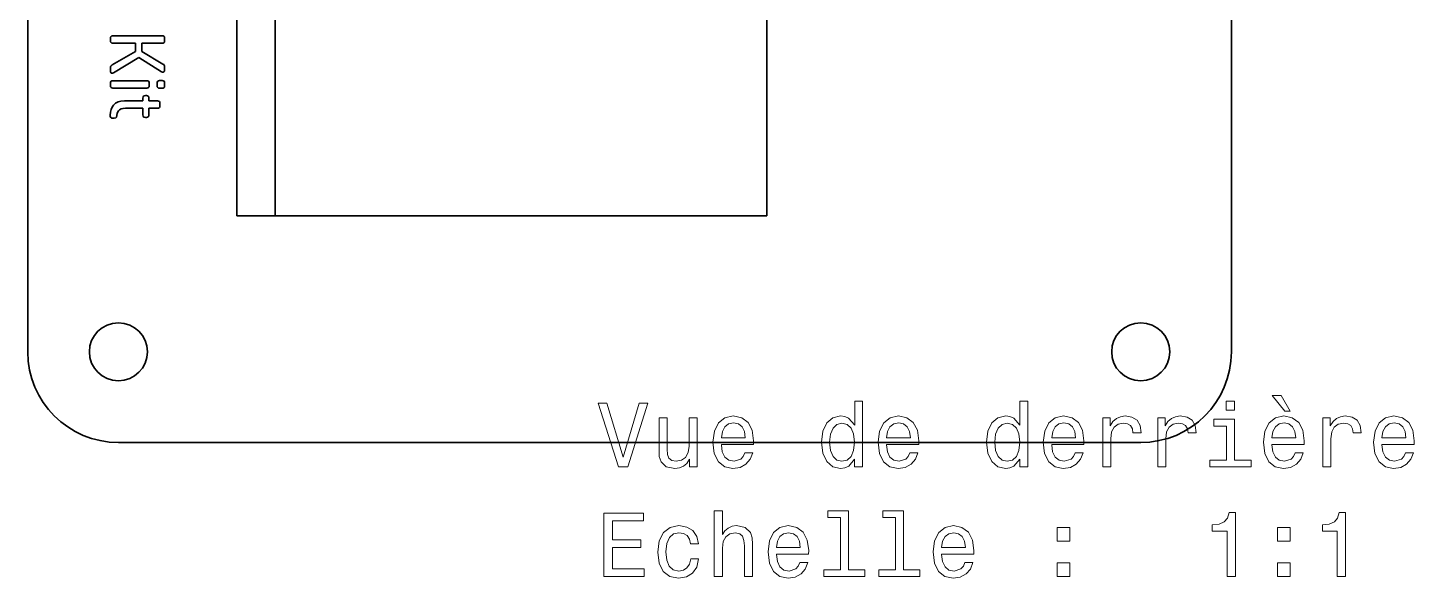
# Model space of a CAD drawing. Extents: x 490 to 886, y 288 to 581.
# Drawn here: x 809.1 to 885.5, y 375.1 to 405.5 of the extents above; entities that cross this region are included whole.
import ezdxf

# ---------------------------------------------------------------- set-up
doc = ezdxf.new("R2010")
doc.units = 0

msp = doc.modelspace()

# ---------------------------------------------------------------- linework, layer by layer
at = {"color": 7, "lineweight": 35}
for p, q in [((809.067, 453.381), (809.067, 387.621)), ((809.067, 453.381), (809.067, 387.621)), ((875.447, 387.621), (875.447, 453.381)), ((820.596, 445.876), (820.596, 395.112)), ((822.717, 395.112), (822.717, 445.876)), ((822.717, 395.112), (822.717, 445.875)), ((849.833, 395.111), (849.833, 445.875)), ((822.717, 395.111), (849.833, 395.111)), ((814.067, 382.621), (870.447, 382.621))]:
    msp.add_line(p, q, dxfattribs=at)
at = {"color": 7, "lineweight": 35, "ltscale": 0.003394}
for p, q in [((813.629, 404.767), (813.629, 404.902)), ((816.618, 404.902), (816.618, 404.767))]:
    msp.add_line(p, q, dxfattribs=at)
at = {"color": 7, "lineweight": 35, "ltscale": 0.067731}
msp.add_line((813.769, 405.042), (816.478, 405.042), dxfattribs=at)
at = {"color": 7, "lineweight": 35, "ltscale": 0.030791}
msp.add_line((815.001, 404.627), (813.769, 404.627), dxfattribs=at)
at = {"color": 7, "lineweight": 35, "ltscale": 0.011222}
for p, q in [((815.001, 404.178), (815.001, 404.627)), ((815.361, 404.627), (815.361, 404.178))]:
    msp.add_line(p, q, dxfattribs=at)
at = {"color": 7, "lineweight": 35, "ltscale": 0.027939}
msp.add_line((816.478, 404.627), (815.361, 404.627), dxfattribs=at)
at = {"color": 7, "lineweight": 35, "ltscale": 0.036841}
msp.add_line((813.727, 403.437), (815.001, 404.178), dxfattribs=at)
at = {"color": 7, "lineweight": 35, "ltscale": 0.040618}
msp.add_line((815.191, 403.835), (813.794, 403.006), dxfattribs=at)
at = {"color": 7, "lineweight": 35, "ltscale": 0.000215149}
msp.add_line((815.2, 403.835), (815.191, 403.835), dxfattribs=at)
at = {"color": 7, "lineweight": 35, "ltscale": 0.036741}
msp.add_line((816.449, 403.061), (815.2, 403.835), dxfattribs=at)
at = {"color": 7, "lineweight": 35, "ltscale": 0.033937}
msp.add_line((815.361, 404.178), (816.525, 403.48), dxfattribs=at)
at = {"color": 7, "lineweight": 35, "ltscale": 0.00434}
msp.add_line((813.629, 403.099), (813.629, 403.272), dxfattribs=at)
at = {"color": 7, "lineweight": 35, "ltscale": 0.003918}
msp.add_line((816.618, 403.315), (816.618, 403.158), dxfattribs=at)
at = {"color": 7, "lineweight": 35, "ltscale": 0.003281}
for p, q in [((813.629, 402.294), (813.629, 402.425)), ((815.771, 402.425), (815.771, 402.294))]:
    msp.add_line(p, q, dxfattribs=at)
at = {"color": 7, "lineweight": 35, "ltscale": 0.046561}
for p, q in [((813.769, 402.565), (815.631, 402.565)), ((815.631, 402.155), (813.769, 402.155))]:
    msp.add_line(p, q, dxfattribs=at)
at = {"color": 7, "lineweight": 35, "ltscale": 0.0036}
for p, q in [((816.199, 402.286), (816.199, 402.43)), ((816.618, 402.43), (816.618, 402.286))]:
    msp.add_line(p, q, dxfattribs=at)
at = {"color": 7, "lineweight": 35, "ltscale": 0.003496}
for p, q in [((816.338, 402.569), (816.478, 402.569)), ((816.478, 402.146), (816.338, 402.146))]:
    msp.add_line(p, q, dxfattribs=at)
at = {"color": 7, "lineweight": 35, "ltscale": 0.025407}
msp.add_line((814.399, 401.46), (815.416, 401.46), dxfattribs=at)
at = {"color": 7, "lineweight": 35, "ltscale": 0.003703}
msp.add_line((815.416, 401.46), (815.416, 401.608), dxfattribs=at)
at = {"color": 7, "lineweight": 35, "ltscale": 0.001378}
for p, q in [((815.555, 401.744), (815.61, 401.744)), ((815.61, 400.537), (815.555, 400.537))]:
    msp.add_line(p, q, dxfattribs=at)
at = {"color": 7, "lineweight": 35, "ltscale": 0.003815}
msp.add_line((815.75, 401.604), (815.75, 401.452), dxfattribs=at)
at = {"color": 7, "lineweight": 35, "ltscale": 0.011748}
for p, q in [((815.75, 401.452), (816.22, 401.452)), ((816.22, 401.05), (815.75, 401.05))]:
    msp.add_line(p, q, dxfattribs=at)
at = {"color": 7, "lineweight": 35, "ltscale": 0.023814}
msp.add_line((815.416, 401.05), (814.463, 401.05), dxfattribs=at)
at = {"color": 7, "lineweight": 35, "ltscale": 0.009422}
msp.add_line((815.416, 400.673), (815.416, 401.05), dxfattribs=at)
at = {"color": 7, "lineweight": 35, "ltscale": 0.009311}
msp.add_line((815.75, 401.05), (815.75, 400.677), dxfattribs=at)
at = {"color": 7, "lineweight": 35, "ltscale": 0.003075}
msp.add_line((816.36, 401.312), (816.36, 401.189), dxfattribs=at)
at = {"color": 7, "lineweight": 35, "ltscale": 0.002223}
msp.add_line((813.841, 400.495), (813.752, 400.495), dxfattribs=at)
at = {"color": 7, "lineweight": 35, "ltscale": 0.051183}
msp.add_line((820.596, 395.112), (822.643, 395.112), dxfattribs=at)
at = {"color": 7, "lineweight": 35, "ltscale": 0.053038}
msp.add_line((820.596, 395.112), (822.717, 395.112), dxfattribs=at)
at = {"color": 7, "lineweight": 35, "ltscale": 0.001855}
msp.add_line((822.643, 395.112), (822.717, 395.112), dxfattribs=at)
at = {"color": 7, "lineweight": 35}
for points in [[(813.629, 404.902), (813.638, 404.963), (813.664, 405.007), (813.708, 405.033), (813.769, 405.042)], [(813.769, 404.627), (813.708, 404.636), (813.664, 404.662), (813.638, 404.706), (813.629, 404.767)], [(816.478, 405.042), (816.539, 405.033), (816.583, 405.007), (816.609, 404.963), (816.618, 404.902)], [(816.618, 404.767), (816.609, 404.706), (816.583, 404.662), (816.539, 404.636), (816.478, 404.627)], [(813.794, 403.006), (813.749, 402.983), (813.709, 402.977), (813.676, 402.987), (813.65, 403.011), (813.634, 403.049), (813.629, 403.099)], [(816.618, 403.158), (816.605, 403.088), (816.569, 403.046), (816.535, 403.036), (816.494, 403.04), (816.449, 403.061)], [(813.629, 402.425), (813.638, 402.487), (813.664, 402.53), (813.708, 402.556), (813.769, 402.565)], [(813.769, 402.155), (813.708, 402.163), (813.664, 402.189), (813.638, 402.233), (813.629, 402.294)], [(815.631, 402.565), (815.693, 402.556), (815.736, 402.53), (815.763, 402.487), (815.771, 402.425)], [(815.771, 402.294), (815.763, 402.233), (815.736, 402.189), (815.693, 402.163), (815.631, 402.155)], [(816.199, 402.43), (816.208, 402.491), (816.234, 402.534), (816.277, 402.561), (816.338, 402.569)], [(816.338, 402.146), (816.277, 402.155), (816.234, 402.181), (816.208, 402.225), (816.199, 402.286)], [(816.478, 402.569), (816.539, 402.561), (816.583, 402.534), (816.609, 402.491), (816.618, 402.43)], [(816.618, 402.286), (816.609, 402.225), (816.583, 402.181), (816.539, 402.155), (816.478, 402.146)], [(813.612, 400.665), (813.624, 400.821), (813.659, 400.969), (813.718, 401.104), (813.803, 401.221), (813.913, 401.319), (814.048, 401.394), (814.21, 401.444), (814.399, 401.46)], [(815.416, 401.608), (815.424, 401.668), (815.451, 401.71), (815.494, 401.735), (815.555, 401.744)], [(815.61, 401.744), (815.671, 401.735), (815.715, 401.709), (815.741, 401.665), (815.75, 401.604)], [(816.22, 401.452), (816.281, 401.443), (816.325, 401.417), (816.351, 401.373), (816.36, 401.312)], [(814.463, 401.05), (814.326, 401.039), (814.218, 401.007), (814.135, 400.961), (814.074, 400.904), (814.004, 400.772), (813.98, 400.643)], [(816.36, 401.189), (816.351, 401.128), (816.325, 401.085), (816.281, 401.058), (816.22, 401.05)], [(813.752, 400.495), (813.691, 400.506), (813.647, 400.537), (813.621, 400.59), (813.612, 400.665)], [(813.98, 400.643), (813.96, 400.554), (813.917, 400.509), (813.841, 400.495)], [(815.555, 400.537), (815.494, 400.546), (815.451, 400.571), (815.424, 400.614), (815.416, 400.673)], [(815.75, 400.677), (815.741, 400.616), (815.715, 400.572), (815.671, 400.546), (815.61, 400.537)]]:
    msp.add_lwpolyline(points, dxfattribs=at)
at = {"color": 7, "lineweight": 13}
for points in [[(842.782, 384.784), (841.904, 381.804), (841.001, 384.784), (840.522, 384.784), (841.652, 381.279), (842.156, 381.279), (843.261, 384.784)], [(854.669, 381.698), (854.669, 381.279), (855.112, 381.279), (855.112, 384.9), (854.674, 384.9), (854.674, 383.574), (854.336, 383.957), (854.129, 384.048), (853.892, 384.083), (853.463, 383.983), (853.13, 383.7), (852.914, 383.246), (852.838, 382.636), (852.914, 382.026), (853.13, 381.567), (853.463, 381.279), (853.892, 381.184), (854.129, 381.219), (854.341, 381.31)], [(863.777, 381.698), (863.777, 381.279), (864.22, 381.279), (864.22, 384.9), (863.782, 384.9), (863.782, 383.574), (863.444, 383.957), (863.237, 384.048), (863, 384.083), (862.571, 383.983), (862.238, 383.7), (862.022, 383.246), (861.946, 382.636), (862.022, 382.026), (862.238, 381.567), (862.571, 381.279), (863, 381.184), (863.237, 381.219), (863.449, 381.31)], [(875.628, 384.9), (875.159, 384.9), (875.159, 384.396), (875.628, 384.396)], [(878.694, 384.356), (878.19, 385.213), (877.696, 385.213), (878.397, 384.356)], [(845.984, 383.988), (845.54, 383.988), (845.54, 382.424), (845.49, 382.061), (845.344, 381.799), (845.117, 381.637), (844.819, 381.587), (844.582, 381.627), (844.431, 381.748), (844.345, 381.955), (844.325, 382.248), (844.325, 383.988), (843.881, 383.988), (843.881, 382.207), (843.896, 381.849), (843.992, 381.552), (844.285, 381.279), (844.754, 381.184), (845.006, 381.219), (845.223, 381.31), (845.409, 381.466), (845.56, 381.693), (845.56, 381.279), (845.984, 381.279)], [(847.321, 382.505), (849.096, 382.505), (849.101, 382.712), (849.02, 383.292), (848.798, 383.725), (848.445, 383.988), (847.976, 384.083), (847.517, 383.983), (847.164, 383.7), (846.937, 383.241), (846.857, 382.636), (846.932, 382.016), (847.159, 381.562), (847.507, 381.279), (847.961, 381.184), (848.354, 381.249), (848.677, 381.421), (848.914, 381.693), (849.05, 382.056), (848.612, 382.056), (848.521, 381.854), (848.39, 381.703), (848.017, 381.582), (847.729, 381.637), (847.512, 381.814), (847.371, 382.101), (847.321, 382.49)], [(856.429, 382.505), (858.204, 382.505), (858.209, 382.712), (858.128, 383.292), (857.906, 383.725), (857.553, 383.988), (857.084, 384.083), (856.625, 383.983), (856.272, 383.7), (856.045, 383.241), (855.965, 382.636), (856.04, 382.016), (856.267, 381.562), (856.615, 381.279), (857.069, 381.184), (857.462, 381.249), (857.785, 381.421), (858.022, 381.693), (858.158, 382.056), (857.72, 382.056), (857.629, 381.854), (857.498, 381.703), (857.125, 381.582), (856.837, 381.637), (856.62, 381.814), (856.479, 382.101), (856.429, 382.49)], [(865.537, 382.505), (867.312, 382.505), (867.317, 382.712), (867.236, 383.292), (867.014, 383.725), (866.661, 383.988), (866.192, 384.083), (865.733, 383.983), (865.38, 383.7), (865.153, 383.241), (865.073, 382.636), (865.148, 382.016), (865.375, 381.562), (865.723, 381.279), (866.177, 381.184), (866.571, 381.249), (866.893, 381.421), (867.13, 381.693), (867.267, 382.056), (866.828, 382.056), (866.737, 381.854), (866.606, 381.703), (866.233, 381.582), (865.945, 381.637), (865.728, 381.814), (865.587, 382.101), (865.537, 382.49)], [(868.351, 381.279), (868.795, 381.279), (868.795, 382.828), (868.84, 383.201), (868.976, 383.468), (869.198, 383.63), (869.496, 383.685), (869.718, 383.65), (869.884, 383.549), (869.985, 383.377), (870.02, 383.145), (870.469, 383.145), (870.408, 383.554), (870.242, 383.846), (869.965, 384.023), (869.586, 384.083), (869.329, 384.043), (869.107, 383.942), (868.911, 383.771), (868.754, 383.539), (868.754, 383.988), (868.351, 383.988)], [(871.387, 381.279), (871.831, 381.279), (871.831, 382.828), (871.876, 383.201), (872.012, 383.468), (872.234, 383.63), (872.532, 383.685), (872.754, 383.65), (872.92, 383.549), (873.021, 383.377), (873.056, 383.145), (873.505, 383.145), (873.444, 383.554), (873.278, 383.846), (873.001, 384.023), (872.622, 384.083), (872.365, 384.043), (872.143, 383.942), (871.947, 383.771), (871.79, 383.539), (871.79, 383.988), (871.387, 383.988)], [(875.613, 381.653), (875.613, 383.897), (874.473, 383.897), (874.473, 383.519), (875.169, 383.519), (875.169, 381.653), (874.261, 381.653), (874.261, 381.279), (876.531, 381.279), (876.531, 381.653)], [(877.681, 382.505), (879.456, 382.505), (879.461, 382.712), (879.38, 383.292), (879.158, 383.725), (878.805, 383.988), (878.336, 384.083), (877.877, 383.983), (877.524, 383.7), (877.297, 383.241), (877.217, 382.636), (877.292, 382.016), (877.519, 381.562), (877.867, 381.279), (878.321, 381.184), (878.715, 381.249), (879.037, 381.421), (879.274, 381.693), (879.411, 382.056), (878.972, 382.056), (878.881, 381.854), (878.75, 381.703), (878.377, 381.582), (878.089, 381.637), (877.872, 381.814), (877.731, 382.101), (877.681, 382.49)], [(880.495, 381.279), (880.939, 381.279), (880.939, 382.828), (880.984, 383.201), (881.12, 383.468), (881.342, 383.63), (881.64, 383.685), (881.862, 383.65), (882.028, 383.549), (882.129, 383.377), (882.164, 383.145), (882.613, 383.145), (882.553, 383.554), (882.386, 383.846), (882.109, 384.023), (881.73, 384.083), (881.473, 384.043), (881.251, 383.942), (881.055, 383.771), (880.898, 383.539), (880.898, 383.988), (880.495, 383.988)], [(883.753, 382.505), (885.528, 382.505), (885.533, 382.712), (885.452, 383.292), (885.23, 383.725), (884.877, 383.988), (884.408, 384.083), (883.95, 383.983), (883.596, 383.7), (883.37, 383.241), (883.289, 382.636), (883.365, 382.016), (883.591, 381.562), (883.939, 381.279), (884.393, 381.184), (884.787, 381.249), (885.109, 381.421), (885.346, 381.693), (885.483, 382.056), (885.044, 382.056), (884.953, 381.854), (884.822, 381.703), (884.449, 381.582), (884.161, 381.637), (883.944, 381.814), (883.803, 382.101), (883.753, 382.49)], [(847.321, 382.878), (847.376, 383.226), (847.512, 383.483), (847.719, 383.64), (847.991, 383.695), (848.259, 383.64), (848.465, 383.483), (848.591, 383.226), (848.637, 382.878)], [(853.968, 383.685), (854.26, 383.614), (854.482, 383.418), (854.613, 383.09), (854.664, 382.636), (854.613, 382.177), (854.482, 381.849), (854.26, 381.648), (853.968, 381.582), (853.69, 381.648), (853.478, 381.849), (853.337, 382.182), (853.292, 382.636), (853.337, 383.085), (853.478, 383.413), (853.69, 383.614)], [(856.429, 382.878), (856.484, 383.226), (856.62, 383.483), (856.827, 383.64), (857.099, 383.695), (857.367, 383.64), (857.573, 383.483), (857.7, 383.226), (857.745, 382.878)], [(863.076, 383.685), (863.368, 383.614), (863.59, 383.418), (863.721, 383.09), (863.772, 382.636), (863.721, 382.177), (863.59, 381.849), (863.368, 381.648), (863.076, 381.582), (862.798, 381.648), (862.586, 381.849), (862.445, 382.182), (862.4, 382.636), (862.445, 383.085), (862.586, 383.413), (862.798, 383.614)], [(865.537, 382.878), (865.592, 383.226), (865.728, 383.483), (865.935, 383.64), (866.207, 383.695), (866.475, 383.64), (866.682, 383.483), (866.808, 383.226), (866.853, 382.878)], [(877.681, 382.878), (877.736, 383.226), (877.872, 383.483), (878.079, 383.64), (878.352, 383.695), (878.619, 383.64), (878.826, 383.483), (878.952, 383.226), (878.997, 382.878)], [(883.753, 382.878), (883.808, 383.226), (883.944, 383.483), (884.151, 383.64), (884.424, 383.695), (884.691, 383.64), (884.898, 383.483), (885.024, 383.226), (885.069, 382.878)], [(840.845, 375.233), (843.064, 375.233), (843.064, 375.656), (841.309, 375.656), (841.309, 376.841), (842.872, 376.841), (842.872, 377.26), (841.309, 377.26), (841.309, 378.309), (843.024, 378.309), (843.024, 378.733), (840.845, 378.733)], [(846.932, 375.233), (847.376, 375.233), (847.376, 376.796), (847.421, 377.154), (847.568, 377.416), (847.795, 377.578), (848.097, 377.638), (848.339, 377.588), (848.491, 377.452), (848.566, 377.225), (848.591, 376.922), (848.591, 375.233), (849.035, 375.233), (849.035, 377.013), (849.015, 377.371), (848.924, 377.668), (848.627, 377.941), (848.163, 378.037), (847.911, 378.001), (847.694, 377.905), (847.512, 377.754), (847.376, 377.547), (847.376, 378.854), (846.932, 378.854)], [(853.887, 378.48), (853.887, 375.606), (852.974, 375.606), (852.974, 375.233), (855.238, 375.233), (855.238, 375.606), (854.331, 375.606), (854.331, 378.854), (853.191, 378.854), (853.191, 378.48)], [(856.923, 378.48), (856.923, 375.606), (856.01, 375.606), (856.01, 375.233), (858.274, 375.233), (858.274, 375.606), (857.367, 375.606), (857.367, 378.854), (856.227, 378.854), (856.227, 378.48)], [(875.21, 375.233), (875.669, 375.233), (875.669, 378.758), (875.326, 378.758), (875.235, 378.45), (875.053, 378.243), (874.776, 378.122), (874.393, 378.082), (874.393, 377.724), (875.21, 377.724)], [(881.282, 375.233), (881.741, 375.233), (881.741, 378.758), (881.398, 378.758), (881.307, 378.45), (881.125, 378.243), (880.848, 378.122), (880.465, 378.082), (880.465, 377.724), (881.282, 377.724)], [(845.621, 377.043), (846.06, 377.043), (845.969, 377.447), (845.752, 377.764), (845.414, 377.961), (844.975, 378.037), (844.491, 377.936), (844.123, 377.653), (843.891, 377.194), (843.81, 376.579), (843.886, 375.969), (844.113, 375.515), (844.471, 375.233), (844.96, 375.137), (845.394, 375.212), (845.732, 375.424), (845.964, 375.757), (846.065, 376.201), (845.641, 376.201), (845.565, 375.918), (845.424, 375.707), (845.223, 375.575), (844.975, 375.535), (844.668, 375.601), (844.446, 375.802), (844.31, 376.13), (844.264, 376.594), (844.31, 377.048), (844.451, 377.376), (844.678, 377.578), (844.975, 377.648), (845.238, 377.603), (845.434, 377.487), (845.565, 377.295)], [(850.357, 376.458), (852.132, 376.458), (852.137, 376.665), (852.056, 377.245), (851.834, 377.678), (851.481, 377.941), (851.012, 378.037), (850.553, 377.936), (850.2, 377.653), (849.973, 377.194), (849.893, 376.589), (849.968, 375.969), (850.195, 375.515), (850.543, 375.233), (850.997, 375.137), (851.39, 375.202), (851.713, 375.374), (851.95, 375.646), (852.086, 376.009), (851.648, 376.009), (851.557, 375.807), (851.426, 375.656), (851.053, 375.535), (850.765, 375.591), (850.548, 375.767), (850.407, 376.055), (850.357, 376.443)], [(859.465, 376.458), (861.24, 376.458), (861.245, 376.665), (861.164, 377.245), (860.942, 377.678), (860.589, 377.941), (860.12, 378.037), (859.661, 377.936), (859.308, 377.653), (859.081, 377.194), (859.001, 376.589), (859.076, 375.969), (859.303, 375.515), (859.651, 375.233), (860.105, 375.137), (860.498, 375.202), (860.821, 375.374), (861.058, 375.646), (861.194, 376.009), (860.756, 376.009), (860.665, 375.807), (860.534, 375.656), (860.161, 375.535), (859.873, 375.591), (859.656, 375.767), (859.515, 376.055), (859.465, 376.443)], [(865.844, 377.189), (866.54, 377.189), (866.54, 377.941), (865.844, 377.941)], [(877.988, 377.189), (878.684, 377.189), (878.684, 377.941), (877.988, 377.941)], [(850.357, 376.831), (850.412, 377.179), (850.548, 377.436), (850.755, 377.593), (851.027, 377.648), (851.295, 377.593), (851.501, 377.436), (851.627, 377.179), (851.673, 376.831)], [(859.465, 376.831), (859.52, 377.179), (859.656, 377.436), (859.863, 377.593), (860.135, 377.648), (860.403, 377.593), (860.609, 377.436), (860.736, 377.179), (860.781, 376.831)], [(865.844, 375.233), (866.54, 375.233), (866.54, 375.984), (865.844, 375.984)], [(877.988, 375.233), (878.684, 375.233), (878.684, 375.984), (877.988, 375.984)]]:
    msp.add_lwpolyline(points, close=True, dxfattribs=at)
at = {"color": 7, "lineweight": 35}
for centre in [(814.067, 387.621), (870.447, 387.621)]:
    msp.add_circle(centre, 1.6, dxfattribs=at)
for centre, radius, start, end in [((813.806, 403.279), 0.177, 116.60556, 182.16704), ((816.445, 403.327), 0.173, 356.01404, 62.34145), ((814.067, 387.621), 5, 180.00001, 270), ((870.447, 387.621), 5, 270, 360)]:
    msp.add_arc(centre, radius, start, end, dxfattribs=at)

doc.saveas('drawing.dxf')
